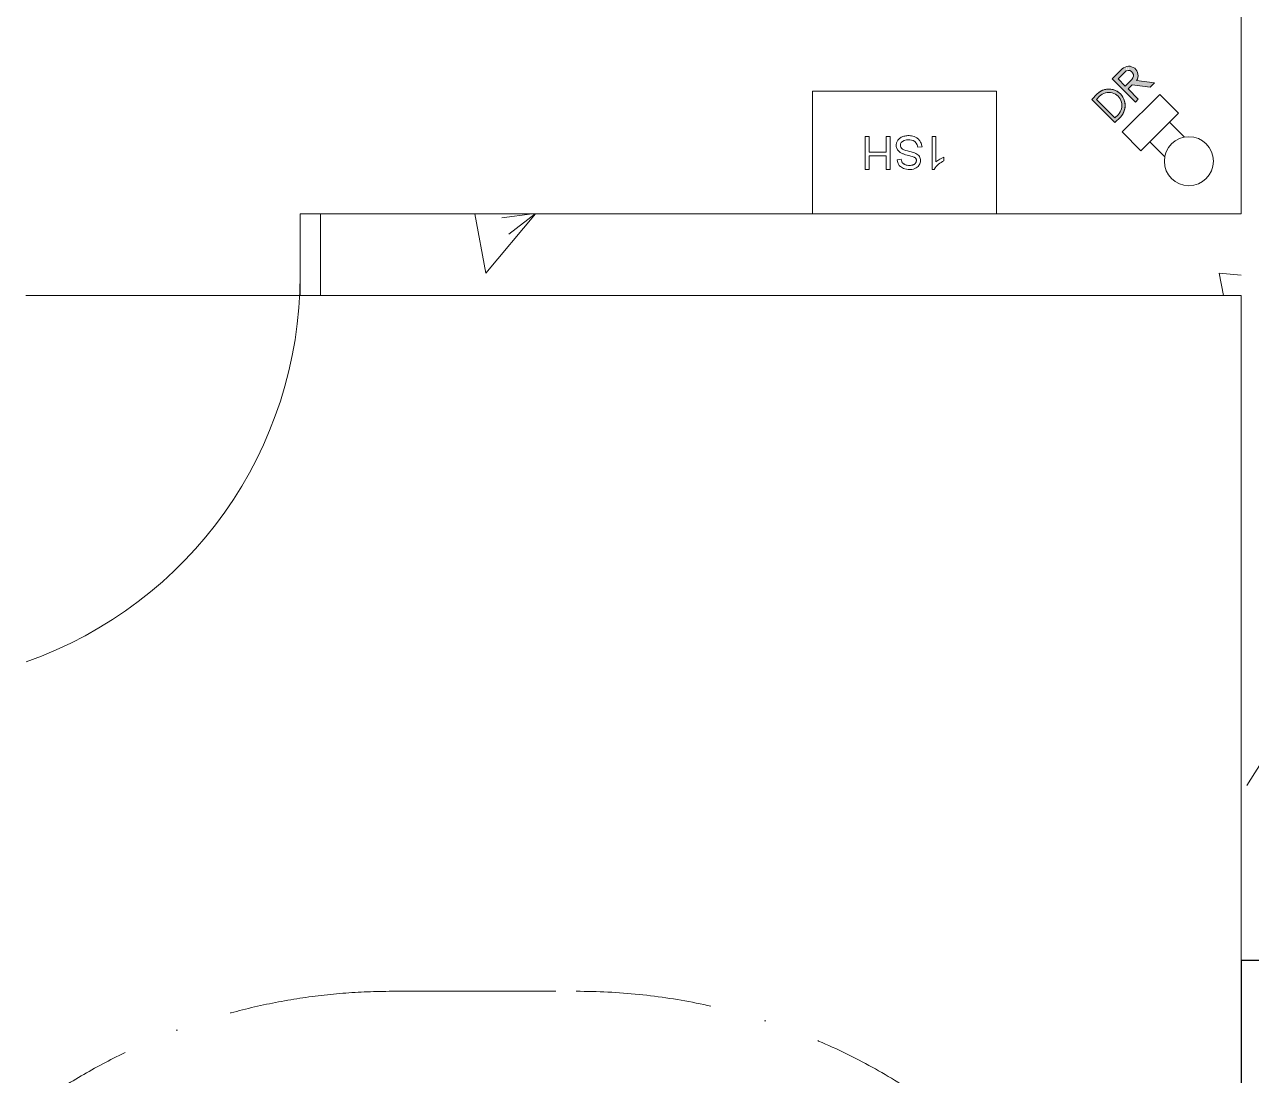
# Model space of a CAD drawing. Header units: millimetres. Extents: x -177800 to -26107, y -132450 to -18386.
# Drawn here: x -170985 to -167986, y -123883 to -121315 of the extents above; entities that cross this region are included whole.
import ezdxf

# ---------------------------------------------------------------- set-up
doc = ezdxf.new("R2010")
doc.units = ezdxf.units.MM
doc.linetypes.add('IDA - Hidden 2-1', pattern=[750, 500, -250])
doc.linetypes.add('IDA_Stair Clear', pattern=[675, 400, -137.5, 0, -137.5])
doc.layers.add('0-1', color=7, linetype='Continuous', lineweight=5)
doc.layers.add('A-_WALL----_H-1', color=7, linetype='Continuous', lineweight=9)
for name, color, linetype, lineweight, true_color in [('A-_DETA----_ED-1', 1, 'Continuous', 9, 0xff0000), ('A-_DETA----_ED-2', 6, 'IDA - Hidden 2-1', 9, 0xff00ff), ('A-_DETA----_ED-3', 9, 'IDA_Stair Clear', 9, 0x808080), ('A-_DOOR----_E', 6, 'Continuous', 9, 0xff00ff), ('A-_FLOR----_E', 6, 'Continuous', 9, 0xff00ff), ('A-_WALLPRTN_E-1', 6, 'Continuous', 18, 0xff00ff), ('M-_EQPT----_E', 6, 'Continuous', 9, 0xff00ff), ('S-_COLN----_E', 6, 'Continuous', 9, 0xff00ff), ('S-_COLN----_E-1', 6, 'Continuous', 25, 0xff00ff), ('S-_STRC----_E', 6, 'Continuous', 9, 0xff00ff)]:
    doc.layers.add(name, color=color, linetype=linetype, lineweight=lineweight, true_color=true_color)

# ---------------------------------------------------------------- blocks, each defined once
blk = doc.blocks.new('IDA - F - Single - Swing - VP - 1100L X 2200H - B3-FTD01 - 1HR-5067035-BLK 2 UPPER ROOF PLAN')
at = {"layer": 'A-_DOOR----_E'}
for p, q in [((-500, 100), (-550, 100)), ((-550, 100), (-550, -100)), ((-500, -100), (-500, 100)), ((-550, -100), (-500, -100))]:
    blk.add_line(p, q, dxfattribs=at)
blk.add_arc((500, 50.8), 1000, 109.2984, 180, dxfattribs=at)
blk = doc.blocks.new('IDA - Rectangle Column - 400 x 700-6238676-BLK 2 UPPER ROOF PLAN')
at = {"layer": 'S-_COLN----_E-1'}
for p, q in [((200, 350), (-200, 350)), ((-200, 350), (-200, -350)), ((200, -350), (200, 350)), ((-200, -350), (200, -350))]:
    blk.add_line(p, q, dxfattribs=at)
blk = doc.blocks.new('IDA - Standby Hosereel - 1SH - wo Box-7246274-BLK 2 UPPER ROOF PLAN')
at = {"layer": 'A-_DETA----_ED-1'}
for p, q in [((-307, -300), (-307, 0)), ((-307, 0), (143, 0)), ((143, 0), (143, -300)), ((-154.7, -108.6), (-149.6, -108.6)), ((-149.6, -108.6), (-149.6, -188.6)), ((-47, -188.6), (-47, -108.6)), ((-47, -108.6), (-37, -108.6)), ((-37, -108.6), (-37, -141.6)), ((4.6, -141.6), (4.6, -108.6)), ((4.6, -108.6), (14.6, -108.6)), ((14.6, -108.6), (14.6, -188.6)), ((-178.3, -129.2), (-178.3, -138.7)), ((-158.8, -188.6), (-158.8, -127.4)), ((-74, -133.5), (-64.2, -131.8)), ((-37, -141.6), (4.6, -141.6)), ((-124.7, -164), (-114.8, -162.5)), ((-37, -150.9), (-37, -188.6)), ((4.6, -150.9), (-37, -150.9)), ((4.6, -188.6), (4.6, -150.9)), ((-149.6, -188.6), (-158.8, -188.6)), ((-37, -188.6), (-47, -188.6)), ((14.6, -188.6), (4.6, -188.6)), ((143, -300), (-307, -300))]:
    blk.add_line(p, q, dxfattribs=at)
for centre, radius, start, end in [((-196.1, -85), 47.7, 291.9432, 330.2806), ((-219.2, -45.3), 101.9, 293.6395, 306.3605)]:
    blk.add_arc(centre, radius, start, end, dxfattribs=at)
for points, knots in [([(-124.7, -164), (-124.2, -167.2), (-122.6, -173), (-118.1, -180.3), (-112.2, -185.6), (-103.5, -190), (-94.9, -191.2), (-87.4, -190.9), (-82.4, -190.2), (-77.9, -188.9), (-73.8, -187.1), (-70.1, -184.7), (-67.1, -181.8), (-64.7, -178.5), (-63.1, -175.1), (-62.1, -171.8), (-61.6, -168.1), (-61.7, -164.1), (-62.7, -160.1), (-64.3, -156.8), (-66.1, -154.4), (-68.2, -152.2), (-71, -150.1), (-75.5, -147.6), (-81.2, -145.5), (-88.1, -143.5), (-94.7, -141.8), (-100.7, -140.1), (-104.6, -138.8), (-106.6, -137.9), (-107.7, -137.2), (-108.3, -136.8), (-108.7, -136.3), (-109.2, -135.9), (-109.7, -135.1), (-110.4, -133.9), (-110.8, -132.7), (-111, -131.7), (-111.1, -131.1), (-111.1, -130.5), (-111, -129.9), (-110.9, -129), (-110.6, -127.7), (-110.1, -126.2), (-109.4, -124.8), (-108.7, -123.7), (-108, -122.8), (-107.2, -122), (-106.1, -121.2), (-104.7, -120.4), (-103, -119.6), (-100.4, -118.8), (-96.6, -118.1), (-91.2, -118.2), (-86.1, -119.1), (-83, -120.2), (-80.7, -121.5), (-79.2, -122.5), (-77.6, -123.7), (-76.9, -124.4), (-76.5, -124.9), (-76.2, -125.3), (-76, -125.7), (-75.7, -126.2), (-75.4, -127), (-74.9, -128.9), (-74.4, -131.3), (-74, -133.5)], [0, 0, 0, 0, 0.0094441, 0.0188882, 0.0283323, 0.0377764, 0.0566646, 0.0661087, 0.0755528, 0.0849969, 0.094441, 0.1038851, 0.1133292, 0.1227733, 0.1322174, 0.1416615, 0.1511056, 0.1605497, 0.1699938, 0.1794379, 0.18416, 0.188882, 0.1983261, 0.2077702, 0.2266584, 0.2455466, 0.2644348, 0.283323, 0.3022112, 0.3116553, 0.3210994, 0.3305435, 0.3352656, 0.3399876, 0.3494317, 0.3588758, 0.3683199, 0.3777641, 0.3824861, 0.3872082, 0.3919302, 0.3966523, 0.4060964, 0.4155405, 0.4249846, 0.4344287, 0.4438728, 0.4533169, 0.462761, 0.4722051, 0.4816492, 0.4910933, 0.5099815, 0.5288697, 0.5477579, 0.5666461, 0.5760902, 0.5855343, 0.5949784, 0.6044225, 0.6091445, 0.6138666, 0.6185886, 0.6233107, 0.6280327, 0.6327548, 0.6421989, 0.6421989, 0.6421989, 0.6421989]), ([(-114.8, -162.5), (-112, -180.3), (-81.8, -183.7), (-70.8, -172.2), (-71.7, -159.1), (-88.8, -153.4), (-107.2, -149.1), (-117, -144), (-122.2, -132.7), (-119.7, -121.6), (-113.6, -112.9), (-100.2, -107.4), (-82.6, -108.6), (-72.5, -114.5), (-66.8, -120.2), (-65.1, -126.4), (-64.2, -131.8)], [0, 0, 0, 0, 0.0704694, 0.1354965, 0.1868985, 0.2416058, 0.294004, 0.3404298, 0.3786303, 0.4163415, 0.4561877, 0.5028762, 0.5508129, 0.5917383, 0.6203888, 0.6421989, 0.6421989, 0.6421989, 0.6421989])]:
    blk.add_open_spline(points, degree=3, knots=knots, dxfattribs=at)
blk = doc.blocks.new('IDA - Dry _ Wet Riser - Dry Riser-2603608-BLK 2 UPPER ROOF PLAN')
at = {"layer": 'A-_DETA----_ED-1'}
h = blk.add_hatch(color=256, dxfattribs=at)
h.paths.add_polyline_path([(358.8, 61.1), (278.8, 61.1), (280.1, 31.8), (290.5, 13.8), (308.4, 3.5), (329.1, 3.5), (347, 13.8), (357.4, 31.8), (358.8, 42.1)])
h.paths.add_polyline_path([(350.8, 53.1), (349.7, 33.8), (341.4, 19.5), (327, 11.2), (310.5, 11.2), (296.1, 19.5), (287.8, 33.8), (286.8, 53.1)])
h.paths.add_polyline_path([(358.8, -9.7), (278.8, -9.7), (278.8, -19.9), (313.8, -19.9), (313.8, -33.8), (278.8, -61.1), (278.8, -76.1), (313.8, -48.8), (318.5, -58.7), (327.4, -65.2), (338.3, -66.8), (348.7, -63.1), (356.1, -54.9), (358.8, -44.2)])
h.paths.add_polyline_path([(348.8, -19.9), (348.8, -48), (356.1, -54.9), (347.1, -50.7), (352.9, -59.4), (344.8, -53), (335.8, -55.8), (327.2, -51.6), (323.8, -42.8), (323.8, -19.9)])
for p, q in [((250, 64.9), (185, 64.9)), ((185, -64.9), (185, 64.9)), ((250, 64.9), (250, -64.9)), ((358.8, 61.1), (278.8, 61.1)), ((278.8, 61.1), (278.8, 42.1)), ((278.8, 61.1), (278.8, 42.1)), ((358.8, 61.1), (278.8, 61.1)), ((358.8, 42.1), (358.8, 61.1)), ((358.8, 61.1), (358.8, 42.1)), ((133.4, 34), (185, 34)), ((286.8, 42.1), (286.8, 53.1)), ((286.8, 53.1), (350.8, 53.1)), ((286.8, 53.1), (286.8, 42.1)), ((350.8, 53.1), (286.8, 53.1)), ((350.8, 53.1), (350.8, 42.1)), ((350.8, 53.1), (350.8, 42.1)), ((358.8, -9.7), (278.8, -9.7)), ((278.8, -9.7), (278.8, -19.9)), ((278.8, -19.9), (278.8, -9.7)), ((278.8, -9.7), (358.8, -9.7)), ((278.8, -19.9), (313.8, -19.9)), ((313.8, -19.9), (278.8, -19.9)), ((313.8, -19.9), (313.8, -33.8)), ((313.8, -19.9), (313.8, -33.8)), ((323.8, -19.9), (348.8, -19.9)), ((323.8, -42.8), (323.8, -19.9)), ((323.8, -19.9), (323.8, -42.8)), ((348.8, -19.9), (323.8, -19.9)), ((348.8, -19.9), (348.8, -48)), ((348.8, -19.9), (348.8, -48)), ((358.8, -44.2), (358.8, -9.7)), ((358.8, -9.7), (358.8, -44.2)), ((133.4, -34), (185, -34)), ((313.8, -33.8), (278.8, -61.1)), ((278.8, -61.1), (313.8, -33.8)), ((278.8, -76.1), (313.8, -48.8)), ((278.8, -76.1), (313.8, -48.8)), ((250, -64.9), (185, -64.9)), ((278.8, -61.1), (278.8, -76.1)), ((278.8, -61.1), (278.8, -76.1))]:
    blk.add_line(p, q, dxfattribs=at)
blk.add_circle((84, 0), 60, dxfattribs=at)
for centre, radius, start, end in [((318.8, 42.1), 40, 180, 360), ((318.8, 42.1), 40, 180, 0), ((318.8, 42.1), 32, 180, 0), ((318.8, 42.1), 32, 180, 0), ((336, -44.2), 22.7, 191.6067, 360), ((336, -44.2), 22.7, 191.6067, 360), ((336.8, -42.8), 13, 180, 336.6586), ((336.8, -42.8), 13, 180, 336.6586)]:
    blk.add_arc(centre, radius, start, end, dxfattribs=at)
blk = doc.blocks.new('IDA - Stair Turning Space - 1500-V24-BLK 2 UPPER ROOF PLAN')
at = {"layer": 'A-_DETA----_ED-3'}
blk.add_line((0, 1500), (450, 1500), dxfattribs=at)
for centre, start, end in [((0, 0), 90, 126.8028), ((450, 0), 0, 90)]:
    blk.add_arc(centre, 1500, start, end, dxfattribs=at)
blk = doc.blocks.new('1599_DB_A_BLK3_1STGD_R21_rvt-1-BLK 2 UPPER ROOF PLAN')
at = {"layer": 'A-_WALL----_H-1'}
h = blk.add_hatch(dxfattribs=at)
h.set_pattern_fill('FP_7', color=256, angle=-130, style=0, pattern_type=2)
h.set_pattern_definition([(320, (-168011.4, -125027.4), (-159.4, -1821.84), [190.5, -2095.5]), (265, (-168011.4, -125027.4), (1910.6, 352.4), [152.4, -1676.4]), (10.45, (-168024.7, -125179.2), (1751.17, -1469.4), [161.9, -1780.9]), (316.184, (-167503.4, -125027.4), (-420.4, -2710.8), [285.75, -3143.25]), (6.636, (-167538.4, -125253.3), (2474.3, -2374), [242.85, -2671.35]), (261.184, (-167503.4, -125027.4), (2474.3, -2374), [228.6, -2514.6]), (291, (-167630.4, -125281.4), (-1022.65, -1516.14), [190.5, -2095.5]), (236, (-167630.4, -125281.4), (1841.9, -618), [152.4, -1676.4]), (341.45, (-167715.6, -125407.7), (819.2, -2134.17), [161.9, -1780.9]), (307.5, (-168011.4, -125027.4), (845.55, -30.89), [83.82, -1572.26, 83.82, -3300.73]), (307.5, (-168011.4, -125027.4), (845.55, -30.89), [-1739.9, -1617.98, 83.82, -1598.93]), (277.5, (-168011.4, -125027.4), (1001.8, -668.2), [83.82, -886.46, 83.82, -1534.16, -641.35]), (277.5, (-168011.4, -125027.4), (1001.8, -668.2), [-2588.26, 83.82, -557.53]), (237.5, (-168011.4, -124460.95), (-57.29, -1355.91), [83.82, -551.18, 83.82, -1897.38, -2628.9]), (237.5, (-168011.4, -124460.95), (-57.29, -1355.91), [-2616.2, 83.82, -2545.08]), (227.5, (-168011.4, -124207), (254.27, -1481.3), [83.82, -741.68, 83.82, -1231.9, -1866.9]), (227.5, (-168011.4, -124207), (254.27, -1481.3), [-2141.22, 83.82, -1783.08])])
h.paths.add_polyline_path([(-167811.4, -129552.4), (-167811.4, -124302.4), (-168011.4, -124302.4), (-168011.4, -129382.8), (-167961.4, -129382.8), (-167961.4, -129552.4)])
h.paths.add_polyline_path([(-168011.4, -123602.4), (-167811.4, -123602.4), (-167811.4, -119777.4), (-168011.4, -119777.4), (-168011.4, -122523.7)])
h = blk.add_hatch(dxfattribs=at)
h.set_pattern_fill('FP_8', color=256, angle=-130, style=0, pattern_type=2)
h.set_pattern_definition([(230, (-169736.4, -121777.4), (-1821.8, 159.4), [190.5, -2095.5]), (175, (-169736.4, -121777.4), (352.4, -1910.6), [152.4, -1676.4]), (280.45, (-169888.2, -121764.1), (-1469.4, -1751.2), [161.9, -1780.9]), (226.18, (-169736.4, -122285.4), (-2710.8, 420.4), [285.8, -3143.2]), (276.64, (-169962.3, -122250.3), (-2374, -2474.3), [242.8, -2671.4]), (171.18, (-169736.4, -122285.4), (-2374, -2474.3), [228.6, -2514.6]), (201, (-169990.4, -122158.4), (-1516.1, 1022.7), [190.5, -2095.5]), (146, (-169990.4, -122158.4), (-618, -1841.9), [152.4, -1676.4]), (251.45, (-170116.7, -122073.2), (-2134.2, -819.2), [161.9, -1780.9]), (217.5, (-169736.4, -121777.4), (-30.89, -845.55), [83.82, -1572.26, 83.82, -3300.73]), (217.5, (-169736.4, -121777.4), (-30.89, -845.55), [-1739.9, -1617.98, 83.82, -1598.93]), (187.5, (-169736.4, -121777.4), (-668.2, -1001.8), [83.82, -886.46, 83.82, -1534.16, -641.35]), (187.5, (-169736.4, -121777.4), (-668.2, -1001.8), [-2588.26, 83.82, -557.53]), (147.5, (-169169.95, -121777.4), (-1355.9, 57.3), [83.82, -551.18, 83.82, -4526.28]), (147.5, (-169169.95, -121777.4), (-1355.9, 57.3), [-718.82, -1897.38, 83.82, -2545.08]), (137.5, (-168916, -121777.4), (-1481.3, -254.3), [83.82, -741.68, 83.82, -1231.9, -1866.9]), (137.5, (-168916, -121777.4), (-1481.3, -254.3), [-2141.2, 83.8, -1783.1])])
h.paths.add_polyline_path([(-168752.8, -121977.4), (-168011.4, -121977.4), (-168011.4, -121777.4), (-170261.4, -121777.4), (-170261.4, -121977.4)])
at = {"layer": 'A-_FLOR----_E'}
blk.add_line((-170982.1, -121977.4), (-168011.4, -121977.4), dxfattribs=at)
at = {"layer": 'A-_WALLPRTN_E-1'}
for p, q in [((-168011.4, -120377.4), (-168011.4, -121777.4)), ((-168011.4, -121777.4), (-170261.4, -121777.4)), ((-170261.4, -121777.4), (-170261.4, -121977.4)), ((-170261.4, -121977.4), (-168011.4, -121977.4)), ((-168011.4, -121977.4), (-168011.4, -129382.8))]:
    blk.add_line(p, q, dxfattribs=at)
at = {"layer": 'S-_STRC----_E'}
for p, q in [((-168011.4, -121977.4), (-170265.2, -121977.4)), ((-168011.4, -125577.4), (-168011.4, -121977.4))]:
    blk.add_line(p, q, dxfattribs=at)
at = {"layer": 'A-_DETA----_ED-2'}
blk.add_blockref('IDA - Stair Turning Space - 1500-V24-BLK 2 UPPER ROOF PLAN', (-170086.4, -125177.4), dxfattribs=at)
at = {"layer": 'A-_DOOR----_E', "rotation": 180}
blk.add_blockref('IDA - F - Single - Swing - VP - 1100L X 2200H - B3-FTD01 - 1HR-5067035-BLK 2 UPPER ROOF PLAN', (-170811.4, -121877.4), dxfattribs=at)
at = {"layer": 'M-_EQPT----_E'}
for name, p, rotation in [('IDA - Dry _ Wet Riser - Dry Riser-2603608-BLK 2 UPPER ROOF PLAN', (-168079.8, -121708.3), 134.9999999999995), ('IDA - Standby Hosereel - 1SH - wo Box-7246274-BLK 2 UPPER ROOF PLAN', (-168916.2, -121777.4), 180)]:
    blk.add_blockref(name, p, dxfattribs=dict(at, rotation=rotation))
at = {"layer": 'S-_COLN----_E'}
blk.add_blockref('IDA - Rectangle Column - 400 x 700-6238676-BLK 2 UPPER ROOF PLAN', (-167811.4, -123952.4), dxfattribs=at)

msp = doc.modelspace()

# ---------------------------------------------------------------- block references
at = {"layer": '0-1'}
msp.add_blockref('1599_DB_A_BLK3_1STGD_R21_rvt-1-BLK 2 UPPER ROOF PLAN', (0, 0), dxfattribs=at)

doc.saveas('drawing.dxf')
